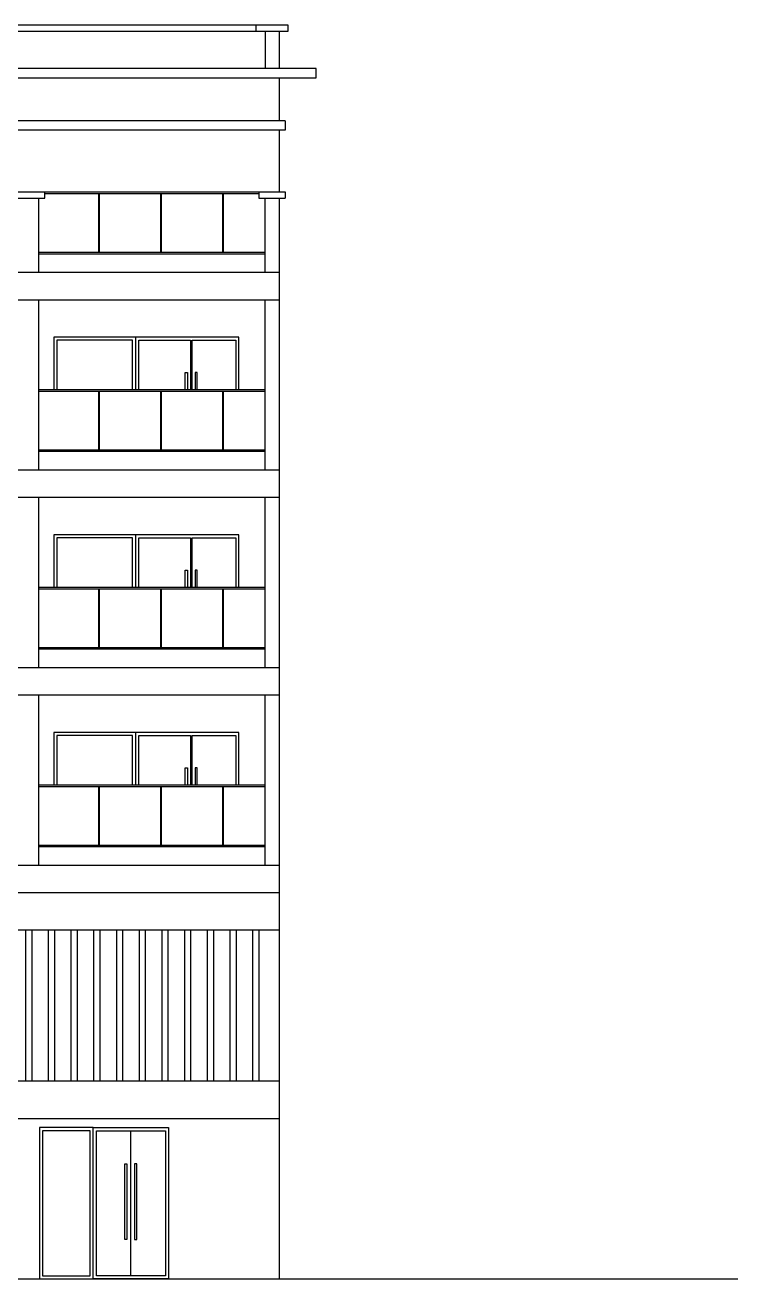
# Model space of a CAD drawing. Header units: millimetres. Extents: x 173236 to 801264, y -94969 to 615039.
# Drawn here: x 300672 to 312219, y -20474 to -172 of the extents above; entities that cross this region are included whole.
import ezdxf

# ---------------------------------------------------------------- set-up
doc = ezdxf.new("R2010")
doc.units = ezdxf.units.MM
doc.header["$MEASUREMENT"] = 0
for name, color, linetype in [('VOX-A-DOOR-ELEV', 83, 'Continuous'), ('VOX-A-ELEV-1-NEAR', 130, 'Continuous'), ('VOX-A-ELEV-1-NEAR-RefEdit0', 130, 'Continuous'), ('VOX-A-ELEV-2', 133, 'Continuous'), ('VOX-A-ELEV-4-FAR', 137, 'Continuous'), ('VOX-A-RAILING', 237, 'Continuous')]:
    doc.layers.add(name, color=color, linetype=linetype)

msp = doc.modelspace()

# ---------------------------------------------------------------- linework, layer by layer
msp.add_line((279972, -20473.8), (312219.1, -20473.8))
at = {"layer": 'VOX-A-DOOR-ELEV'}
for p, q in [((302463.1, -5223.8), (302463.1, -6073.8)), ((302463.1, -8423.8), (302463.1, -9273.8)), ((302463.1, -11623.8), (302463.1, -12473.8)), ((302386.8, -20423.8), (302386.8, -18073.8))]:
    msp.add_line(p, q, dxfattribs=at)
for points in [[(304135.9, -6073.8), (304135.9, -5223.8), (302463.1, -5223.8), (302463.1, -5223.8), (301135.1, -5223.8), (301135.1, -6073.8)], [(302413.1, -6073.8), (302413.1, -5273.8), (301185.1, -5273.8), (301185.1, -6073.8)], [(302513.1, -6073.8), (302513.1, -5273.8), (303349, -5273.8), (303349, -6073.8)], [(303377.2, -6073.8), (303377.2, -5273.8), (304085.9, -5273.8), (304085.9, -6073.8)], [(303266.6, -6073.8), (303266.6, -5798.3), (303300.8, -5798.3), (303300.8, -6073.8)], [(303459.6, -6073.8), (303459.6, -5798.3), (303425.4, -5798.3), (303425.4, -6073.8)], [(304135.9, -9273.8), (304135.9, -8423.8), (302463.1, -8423.8), (302463.1, -8423.8), (301135.1, -8423.8), (301135.1, -9273.8)], [(302413.1, -9273.8), (302413.1, -8473.8), (301185.1, -8473.8), (301185.1, -9273.8)], [(302513.1, -9273.8), (302513.1, -8473.8), (303349, -8473.8), (303349, -9273.8)], [(303377.2, -9273.8), (303377.2, -8473.8), (304085.9, -8473.8), (304085.9, -9273.8)], [(303266.6, -9273.8), (303266.6, -8998.3), (303300.8, -8998.3), (303300.8, -9273.8)], [(303459.6, -9273.8), (303459.6, -8998.3), (303425.4, -8998.3), (303425.4, -9273.8)], [(304135.9, -12473.8), (304135.9, -11623.8), (302463.1, -11623.8), (302463.1, -11623.8), (301135.1, -11623.8), (301135.1, -12473.8)], [(302413.1, -12473.8), (302413.1, -11673.8), (301185.1, -11673.8), (301185.1, -12473.8)], [(302513.1, -12473.8), (302513.1, -11673.8), (303349, -11673.8), (303349, -12473.8)], [(303377.2, -12473.8), (303377.2, -11673.8), (304085.9, -11673.8), (304085.9, -12473.8)], [(303266.6, -12473.8), (303266.6, -12198.3), (303300.8, -12198.3), (303300.8, -12473.8)], [(303459.6, -12473.8), (303459.6, -12198.3), (303425.4, -12198.3), (303425.4, -12473.8)]]:
    msp.add_lwpolyline(points, dxfattribs=at)
for points in [[(301777.1, -18023.8), (300905.2, -18023.8), (300905.2, -20473.8), (301777.1, -20473.8)], [(301777.1, -18023.8), (302996.5, -18023.8), (302996.5, -20473.8), (301777.1, -20473.8)], [(301727.1, -18073.8), (300955.2, -18073.8), (300955.2, -20423.8), (301727.1, -20423.8)], [(301827.1, -18073.8), (302946.5, -18073.8), (302946.5, -20423.8), (301827.1, -20423.8)], [(302286.8, -18610.7), (302320.9, -18610.7), (302320.9, -19835.9), (302286.8, -19835.9)], [(302479.8, -18610.7), (302445.6, -18610.7), (302445.6, -19835.9), (302479.8, -19835.9)]]:
    msp.add_lwpolyline(points, close=True, dxfattribs=at)
at = {"layer": 'VOX-A-ELEV-1-NEAR'}
for p, q in [((300894, -4173.8), (300894, -2973.8)), ((300994, -2873.8), (304456.1, -2873.8)), ((300994, -2973.8), (300994, -2873.8)), ((300994, -2898.8), (304456.1, -2898.8)), ((301867.8, -3848.8), (301867.8, -2898.8)), ((301877.8, -3848.8), (301877.8, -2898.8)), ((302872.2, -3848.8), (302872.2, -2898.8)), ((302882.2, -3848.8), (302882.2, -2898.8)), ((303876.7, -3848.8), (303876.7, -2898.8)), ((303886.7, -3848.8), (303886.7, -2898.8)), ((304456.1, -2873.8), (304886.1, -2873.8)), ((304456.1, -2873.8), (304456.1, -2973.8)), ((304456.1, -2973.8), (304886.1, -2973.8)), ((304556.1, -2973.8), (304556.1, -4173.8)), ((304886.1, -2873.8), (304886.1, -2973.8)), ((300894, -3848.8), (304556.1, -3848.8)), ((300894, -3873.8), (304556.1, -3873.8)), ((304786.1, -4173.8), (304786.1, -4623.8)), ((300894, -7373.8), (300894, -4623.8)), ((304556.1, -4623.8), (304556.1, -7373.8)), ((300894, -6073.8), (304556.1, -6073.8)), ((300894, -6098.8), (304556.1, -6098.8)), ((301866.9, -7048.8), (301866.9, -6098.8)), ((301876.9, -7048.8), (301876.9, -6098.8)), ((302871.3, -7048.8), (302871.3, -6098.8)), ((302881.3, -7048.8), (302881.3, -6098.8)), ((303875.8, -7048.8), (303875.8, -6098.8)), ((303885.8, -7048.8), (303885.8, -6098.8)), ((300894, -7048.8), (304556.1, -7048.8)), ((300894, -7073.8), (304556.1, -7073.8)), ((304785.2, -7373.8), (304785.2, -7823.8)), ((304786.1, -7823.8), (287649.8, -7823.8)), ((300894, -10573.8), (300894, -7823.8)), ((304556.1, -7823.8), (304556.1, -10573.8)), ((300894, -9273.8), (304556.1, -9273.8)), ((300894, -9298.8), (304556.1, -9298.8)), ((301867.8, -10248.8), (301867.8, -9298.8)), ((301877.8, -10248.8), (301877.8, -9298.8)), ((302872.2, -10248.8), (302872.2, -9298.8)), ((302882.2, -10248.8), (302882.2, -9298.8)), ((303876.7, -10248.8), (303876.7, -9298.8)), ((303886.7, -10248.8), (303886.7, -9298.8)), ((300894, -10248.8), (304556.1, -10248.8)), ((300894, -10273.8), (304556.1, -10273.8)), ((304786.1, -10573.8), (304786.1, -11023.8)), ((304786.1, -11023.8), (287649.8, -11023.8)), ((300894, -13773.8), (300894, -11023.8)), ((304556.1, -11023.8), (304556.1, -13773.8)), ((300894, -12473.8), (304556.1, -12473.8)), ((300894, -12498.8), (304556.1, -12498.8)), ((301867.8, -13448.8), (301867.8, -12498.8)), ((301877.8, -13448.8), (301877.8, -12498.8)), ((302872.2, -13448.8), (302872.2, -12498.8)), ((302882.2, -13448.8), (302882.2, -12498.8)), ((303876.7, -13448.8), (303876.7, -12498.8)), ((303886.7, -13448.8), (303886.7, -12498.8)), ((300894, -13448.8), (304556.1, -13448.8)), ((300894, -13473.8), (304556.1, -13473.8)), ((304786.1, -13773.8), (304786.1, -14223.8))]:
    msp.add_line(p, q, dxfattribs=at)
for points in [[(304786.1, -4623.8), (300514, -4623.8), (300514, -4173.8), (304786.1, -4173.8)], [(304786.1, -7823.8), (300514, -7823.8), (300514, -7373.8), (304786.1, -7373.8)], [(304786.1, -11023.8), (300514, -11023.8), (300514, -10573.8), (304786.1, -10573.8)], [(304786.1, -14223.8), (300514, -14223.8), (300514, -13773.8), (304786.1, -13773.8)], [(300514, -14223.8), (296825.5, -14223.8), (296825.5, -17873.8), (304786.1, -17873.8)], [(304786.1, -17273.8), (297425.5, -17273.8), (297425.5, -14823.8), (304786.1, -14823.8)]]:
    msp.add_lwpolyline(points, dxfattribs=at)
at = {"layer": 'VOX-A-ELEV-1-NEAR-RefEdit0'}
for p, q in [((287649.8, -2873.8), (300994, -2873.8)), ((287649.8, -2973.8), (300994, -2973.8))]:
    msp.add_line(p, q, dxfattribs=at)
at = {"layer": 'VOX-A-ELEV-2'}
for p, q in [((304786.1, -2973.8), (304786.1, -4173.8)), ((304786.1, -4623.8), (304786.1, -7373.8)), ((304785.2, -7823.8), (304785.2, -10573.8)), ((304786.1, -11023.8), (304786.1, -13773.8)), ((304786.1, -14223.8), (304786.1, -17873.8)), ((304786.1, -17873.8), (304786.1, -20473.8))]:
    msp.add_line(p, q, dxfattribs=at)
at = {"layer": 'VOX-A-ELEV-4-FAR'}
for p, q in [((304412.2, -172.2), (304412.2, -272.2)), ((304562.2, -272.2), (304562.2, -873.8)), ((304786.1, -272.2), (304786.1, -873.8)), ((304786.1, -1023.8), (304786.1, -1723.8)), ((304886.1, -1723.8), (294301, -1723.8)), ((304886.1, -1723.8), (304886.1, -1873.8)), ((304886.1, -1873.8), (294301, -1873.8)), ((304786.1, -1873.8), (304786.1, -2873.8))]:
    msp.add_line(p, q, dxfattribs=at)
msp.add_lwpolyline([(294251, -272.2), (304936.1, -272.2), (304936.1, -172.2), (294251, -172.2)], close=True, dxfattribs=at)
msp.add_lwpolyline([(293801, -1023.8), (305386.1, -1023.8), (305386.1, -873.8), (293801, -873.8)], dxfattribs=at)
at = {"layer": 'VOX-A-RAILING'}
for p, q in [((300679.5, -14823.8), (300679.5, -17273.8)), ((300779.5, -14823.8), (300779.5, -17273.8)), ((301047.3, -14823.8), (301047.3, -17273.8)), ((301147.3, -14823.8), (301147.3, -17273.8)), ((301415.1, -14823.8), (301415.1, -17273.8)), ((301515.1, -14823.8), (301515.1, -17273.8)), ((301782.8, -14823.8), (301782.8, -17273.8)), ((301882.8, -14823.8), (301882.8, -17273.8)), ((302150.6, -14823.8), (302150.6, -17273.8)), ((302250.6, -14823.8), (302250.6, -17273.8)), ((302518.3, -14823.8), (302518.3, -17273.8)), ((302618.3, -14823.8), (302618.3, -17273.8)), ((302886.1, -14823.8), (302886.1, -17273.8)), ((302986.1, -14823.8), (302986.1, -17273.8)), ((303253.9, -14823.8), (303253.9, -17273.8)), ((303353.9, -14823.8), (303353.9, -17273.8)), ((303621.6, -14823.8), (303621.6, -17273.8)), ((303721.6, -14823.8), (303721.6, -17273.8)), ((303989.4, -14823.8), (303989.4, -17273.8)), ((304089.4, -14823.8), (304089.4, -17273.8)), ((304357.1, -14823.8), (304357.1, -17273.8)), ((304457.1, -14823.8), (304457.1, -17273.8))]:
    msp.add_line(p, q, dxfattribs=at)

doc.saveas('drawing.dxf')
